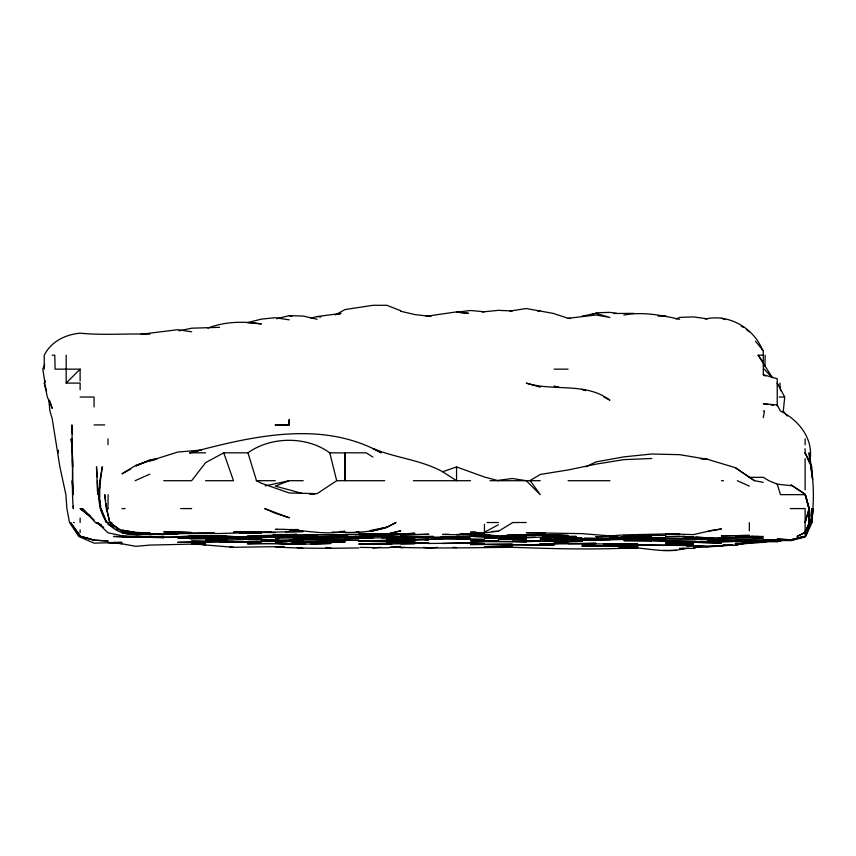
<?xml version="1.0" encoding="UTF-8"?>
<svg xmlns="http://www.w3.org/2000/svg" width="856" height="856" viewBox="0 0 856 856"><rect width="100%" height="100%" fill="white"/><g stroke="black" fill="none" stroke-linecap="round" stroke-linejoin="round"><path stroke-width="1.28" d="M585.9 466.755L595.979 461.908L623.863 456.869L651.748 454.012L679.632 454.664L707.516 459.308L735.4 467.708L749.342 477.338L763.285 477.316L768.816 480.698L777.227 484.164L780.479 494.64L805.111 494.64L809.091 508.582L809.081 522.524L808.867 508.582L805.368 494.64L809.091 508.582L805.111 522.524L805.111 536.466M108.006 508.582L106.722 508.582L108.006 508.582L108.091 494.64M764.932 366.625L765.178 355.208M58.39 452.813L58.486 450.277M810.578 522.524L810.793 519.988M811.092 516.179L811.713 508.582L810.974 522.524L805.368 536.466M99.713 487.032C94.984 516.008 111.601 538.028 142.224 534.454L135.89 534.529L121.948 532.828M99.949 484.496L102.281 466.755L99.885 480.698L99.029 494.64L99.767 480.698L99.724 498.438M783.315 410.976L784.717 397.034L777.227 383.092L777.922 385.628M288.483 424.918L289.253 419.365L289.253 424.918L275.311 424.94L289.253 424.918M763.285 417.685L764.472 410.976L763.285 410.976M805.111 522.524L809.188 508.582L805.218 494.64M45.133 380.77L44.309 383.092L47.348 397.034L52.237 408.333L49.755 400.801M44.715 364.506L42.8 369.15L44.983 383.092L44.309 383.092L46.609 390.7M806.609 531.908L809.091 526.044M809.166 517.452L808.867 508.582L809.669 522.524L805.111 532.464L797.043 536.466L805.111 532.411L809.327 522.524M805.667 536.466L812.034 522.524L812.986 508.582L811.606 522.524C813.778 504.045 814.409 485.085 810.803 466.755L812.622 479.424L811.777 466.755L805.111 452.813L811.349 466.755L809.102 452.813L809.605 460.41M805.111 532.411L809.669 522.524M66.18 383.092L80.122 369.15L66.18 369.15L66.18 383.092L80.122 383.092L80.122 389.822M335.306 314.933L345.022 309.562L372.906 305.325L386.848 305.271L400.79 310.792M384.74 480.698L336.697 480.698L317.137 493.645L289.253 492.992L261.369 483.223L256.511 480.698L247.951 452.813L223.726 452.813L205.601 462.647L191.658 480.698L163.774 480.698M498.385 531.319L512.327 522.77M247.951 452.813C271.084 436.25 306.705 436.025 329.763 452.813L345.022 452.942M529.821 480.698L540.211 474.459L568.095 469.965L595.979 464.145L623.863 459.629L651.748 458.484M130.668 469.109L121.948 473.828L135.89 465.29L149.832 460.442L135.89 465.921L149.832 459.865L157.44 458.709M498.385 524.771L484.443 532.197L484.443 524.396M591.464 314.58L593.818 313.382M149.832 474.128L135.109 480.698M338.815 314.42L341.02 313.382L317.137 316.57L310.803 318.132M676.144 319.053L679.632 317.416L693.574 316.902L707.516 318.86M697.062 546.781L693.574 548.407L679.632 548.3M697.062 546.599L693.574 548.161L698.646 546.695L693.574 547.23L707.516 547.123M303.195 480.698L289.146 480.698L275.311 486.101L301.922 493.334M783.037 539.558L777.227 541.773L735.4 541.281L765.82 541.495M779.548 540.725L777.227 541.581L784.834 539.804M705.194 319.074C728.788 313.435 754.072 328.126 762.685 350.553M205.601 452.813L189.647 452.813C251.482 436.421 321.845 419.461 381.188 452.813L372.906 448.49C395.622 458.056 421.002 459.79 442.616 471.742L456.558 466.948L484.443 477.017L498.385 480.698M207.89 328.105C224.957 321.46 243.457 321.15 261.369 323.921L247.427 322.648L261.369 319.117L275.311 317.704L289.253 319.855M509.994 311.049L526.269 308.545L553.201 313.382L568.095 318.314L570.631 318.496M791.169 540.2L794.957 538.959M721.458 546.032L725.267 544.801L721.458 545.946L732.864 544.865M791.169 540.147L794.957 538.916M684.704 548.439C663.218 554.699 640.748 545.368 618.792 547.926M791.169 539.858L803.591 536.466L791.169 539.836L777.227 539.023L791.169 539.858L805.111 536.669M683.43 548.257L679.632 549.274L688.502 548.268M805.111 536.947L791.169 540.618L735.4 539.997L784.834 540.339L763.285 540.714L773.428 540.553M537.707 311.156L540.211 310.514M744.271 543.046L735.4 545.293L721.458 545.561L731.602 544.876M697.383 546.652L693.574 547.594L701.182 546.481M276.574 318.721L289.253 315.65L303.195 316.057L317.137 319.245M482.024 311.98L498.385 310.343L512.327 310.974M707.516 531.405L693.574 534.604L665.69 533.802L673.298 533.705M154.904 459.736L149.832 460.87L177.716 452.054L201.62 450.042M289.146 480.698L265.167 485.898M743.008 543.175L735.4 544.887L746.807 543.121M178.979 330.844L191.658 328.201L219.543 327.324M426.138 316.281L456.558 311.894L468.607 313.382L456.558 312.205L470.5 310.503L484.443 311.777M582.037 316.153L595.979 313.382L609.921 317.458L595.979 314.987L568.095 318.314M189.647 452.813L198.239 451.144M768.356 541.452L763.285 542.394L749.342 542.533L756.95 542.287M275.675 536.466L284.342 536.445L247.427 537.525L275.311 536.53L266.719 536.466L289.253 537.472L303.195 537.012L299.525 536.862M707.516 531.48L721.458 528.955L708.789 530.827M626.399 547.444L623.863 547.872L637.806 547.54C595.969 549.98 554.164 548.803 512.327 547.294C471.795 547.669 431.156 548.696 390.646 547.059M745.544 543.196L735.4 544.427L762.022 542.308M140.962 334.279L177.716 329.699L191.658 331.796M623.863 315.019C642.524 311.498 661.399 315.222 679.632 319.309M498.385 480.323L512.327 478.504L526.269 480.698L540.211 494.64L530.281 480.698M400.79 547.797L404.588 547.38M225.877 535.631C188.459 536.445 151.212 538.37 113.762 536.466L135.89 536.883M400.79 546.385L386.848 547.819L360.226 547.391M372.906 548.065L380.513 547.359M159.965 533.716L149.832 534.625L135.89 534.529M707.516 547.038L721.458 545.796L707.516 546.385L685.966 545.657M787.37 540.286L789.906 539.943L787.37 540.029M462.379 536.466L470.5 536.359L442.616 536.894L476.835 536.166M189.861 536.466L177.716 536.68L205.601 535.631L191.658 535.77L219.543 535.706L233.485 536.669M251.225 538.873L275.311 540.318C252.103 537.429 228.873 541.142 205.601 540.179L227.15 539.708L219.543 540.168M437.544 547.38L428.674 548.022L423.602 547.38M158.702 533.727L149.832 534.347L163.774 534.593L151.095 533.748M291.789 542.95L303.195 542.169L289.253 543.464L247.427 543.806C275.322 542.747 303.174 545.079 331.079 543.432L310.803 543.849M175.18 536.851L247.427 536.915L274.038 535.439M545.283 532.86L526.269 532.721L582.037 533.63L609.921 535.92L623.863 534.904L679.632 533.63L677.096 533.663M554.153 536.337L552.152 536.466L576.12 536.466L557.342 536.466L568.095 536.552M298.305 537.097L317.137 537.654L358.964 536.466L355.165 536.295M239.819 532.732L303.195 531.523L285.455 531.801M188.609 536.466L191.658 536.295M272.775 535.171L296.861 534.476L275.311 534.561M275.311 535.139L296.861 534.476M428.674 539.259L386.848 540.072L442.616 539.002L400.79 539.965L404.588 539.729M475.572 531.993L470.5 532.25L484.443 532.86L498.385 531.255L492.05 531.383M752.242 536.466L735.4 536.765L748.112 536.273M299.397 539.708L289.253 540.2L331.079 539.836L275.311 538.82L279.11 538.788M784.834 540.147L763.285 540.082M242.355 532.025L233.485 532.432L252.499 531.983M339.95 531.555L345.022 531.319C321.813 536.006 298.669 528.248 275.311 529.404L277.847 529.404M371.643 533.695L358.964 534.294L386.848 534.294L400.79 530.806L386.848 534.069L358.964 533.523L370.37 533.609M284.181 535.428L331.079 537.129L346.081 536.466L331.079 536.466L334.878 536.295M331.079 537.129L345.022 536.466L372.906 536.765L331.079 537.129L310.375 536.466L317.137 536.38M261.369 541.324L275.311 540.66L303.195 541.217L261.369 541.131L275.311 540.66L233.485 541.998L257.57 541.431M191.658 543.806L233.485 547.305L284.181 546.535M337.414 536.177L341.223 536.006M276.97 536.466L280.65 536.305M507.255 534.925L540.211 534.561L498.385 535.813L484.443 535.246L489.514 535.246M238.556 539.087L243.618 538.873M542.747 536.947L554.153 536.466L526.269 537.825L498.385 536.926L512.327 537.033M641.604 536.166L651.748 535.738L637.806 536.466L623.863 535.931L634.007 536.22M721.458 545.796L707.516 546.385L693.574 545.7M271.512 532.015L219.543 533.513L168.846 533.598M317.137 536.423L289.51 536.466L303.195 535.642L313.339 536.177M658.082 316.185L665.69 315.918M331.079 542.233L345.022 541.72L303.195 541.998L345.022 541.88L331.079 542.126M665.69 535.396L637.806 535.546L644.14 535.428M570.631 540.478L609.921 539.74L554.153 540.489L560.487 540.521M255.035 531.897L261.369 531.683L233.485 532.304L275.311 532.603M261.369 535.824L303.195 535.899M386.848 543.164L358.964 543.817M595.979 312.804L609.921 312.354L616.78 313.382M331.079 536.915L345.022 536.466M323.472 537.129L303.195 537.129M305.731 543.999L275.311 543.346L303.195 544.255M665.69 536.862L679.632 536.284L692.376 536.969M583.311 539.558L623.863 538.007L595.979 539.13L609.921 538.531L623.863 539.216L582.037 538.905L568.095 538.028L573.167 537.996M582.037 543.688L595.979 543.293L540.211 543.688L582.037 543.678L568.095 543.688M298.123 529.49L289.253 529.725L298.123 529.982L290.516 529.436M233.485 536.83L257.934 536.466M312.065 539.312L331.079 538.959L293.052 538.841M550.355 537.996L540.211 538.242L568.095 537.953L564.297 537.942M360.226 534.454L395.718 533.716M400.79 536.905L433.297 536.466L386.848 537.033L414.732 536.594M369.107 537.996L358.964 538.231L418.531 537.129M442.616 543.485L456.558 543.164L428.674 543.485M679.632 542.586L693.574 542.265L665.69 542.79L693.574 542.308L721.458 543.079L694.847 542.276M787.37 540.243L789.906 540.179M214.471 532.849C183.644 532.111 152.55 536.68 121.948 531.726L130.818 532.56M220.805 538.617L233.485 538.36L191.658 538.938L186.587 538.039M448.951 534.326L442.616 534.454L456.558 534.743L484.443 533.577L456.558 534.583L470.5 534.144L460.368 534.165M391.92 543.999L358.964 544.309L414.732 543.624L400.79 543.827M233.485 536.466L214.257 536.316M526.269 535.128L552.89 534.572L540.211 534.882L568.095 535.503L554.153 534.54M535.139 537.14L518.661 537.151M370.37 530.527L386.848 527.157L396.018 522.524L386.848 527.317L372.906 530.806L370.37 530.784L372.906 530.806L386.848 527.232C369.353 533.01 350.564 532.849 332.342 532.025M492.05 536.273L480.644 536.273M358.964 547.947C331.037 548.311 303.163 548.696 275.311 546.963M627.662 537.108L637.806 536.98L609.921 537.076L617.529 537.119M707.516 538.542L637.806 538.702L721.458 539.291L713.851 538.884M408.398 533.566L414.732 533.491L400.79 533.994L414.732 533.352L400.79 534.326L375.442 533.705M348.82 537.964L358.964 538.488L345.022 538.21L372.906 538.06L345.022 538.841L303.195 538.135L331.079 537.996M428.674 537.354L470.5 538.189L442.616 537.215L381.776 537.857M651.748 538.756L637.806 538.189L665.69 538.114L623.863 538.274L665.69 538.595M243.618 541.42L219.543 541.869L261.369 541.955L248.689 541.441M679.632 536.466L665.69 536.552L693.574 536.808L682.746 536.466L707.516 537.825L696.11 537.172M442.616 539.087L484.443 539.473L456.558 538.98L470.5 539.162M121.948 536.541C145.231 535.984 168.407 538.734 191.658 536.466L177.716 537.632L191.658 538.467L187.849 537.921M595.979 543.785L582.037 543.849L637.806 544.095L603.587 543.999M286.717 543.132L275.311 543.175L289.253 543.988M470.5 534.893L498.385 535.813L484.443 534.872M576.965 539.601L568.095 539.622L609.921 538.531L584.573 538.028M634.071 313.382L613.72 313.478M52.237 355.208L54.795 355.208L55.105 369.15L65.709 369.15M772.465 377.731L758.116 355.208L763.285 355.208M554.153 369.15L568.095 369.15M80.122 397.034L94.064 397.034L94.064 406.878M779.206 397.034L784.117 397.034M94.064 424.918L104.753 424.918M205.601 480.698L233.485 480.698L223.726 452.813M256.297 480.698L275.311 480.698M413.384 480.698L470.479 480.698M490.049 480.698L540.211 480.698M568.095 480.698L609.921 480.698M721.458 480.698L723.47 480.698M121.948 508.582L125.062 508.582M180.616 508.582L191.658 508.582M790.227 508.582L805.111 508.582L805.111 521.689M73.456 522.524L74.312 522.524M108.006 522.524L111.911 522.524M487.15 522.524L498.385 522.524M512.776 522.524L526.269 522.524M749.342 536.466L763.285 536.466M663.347 550.408L676.261 550.408M356.428 534.486L345.022 534.465L400.79 534.262L379.24 533.716M308.267 534.572L345.022 535.15C312.461 533.866 279.933 535.375 247.427 535.813M535.139 544.833L554.153 545.176L512.327 544.748L530.067 544.726M621.328 537.14L651.748 537.953L641.604 537.183M526.269 544.855L554.153 544.213L526.269 544.812M239.819 532.86L261.369 533.363L241.092 532.86M282.919 535.428L289.253 535.481M677.096 545.368L651.748 545.133L693.574 545.55L685.966 545.55L689.775 545.614M414.732 539.719L428.674 539.901L424.876 539.719M247.427 539.055L261.369 539.269M356.428 531.833L358.964 531.876L356.428 531.918M440.08 537.14L442.616 537.183M217.007 538.595L199.266 537.975M428.674 542.758L386.848 542.34L428.674 542.918L400.79 542.169L414.732 542.469M751.718 536.295L758.855 536.466M502.279 536.273L526.269 537.087L473.807 536.466L484.443 537.022L498.385 536.776L470.5 535.984M696.11 541.324L651.748 540.65L721.458 542.051L735.4 541.399L699.908 541.409M191.658 540.692L219.543 541.377M149.832 334.236C126.592 333.348 103.33 335.488 80.122 333.177C65.441 334.503 51.06 341.565 44.245 355.208L44.245 369.15M317.137 538.157L331.079 538.563M304.458 534.583L317.137 534.979L305.731 534.572M163.774 533.748L177.716 534.187L170.109 533.748M154.904 536.626L149.832 536.466L154.904 536.808M191.658 543.346L205.601 543.806L149.832 545.079L135.89 546.342L114.34 542.394M560.487 539.622L540.211 539.376L568.095 539.922L563.023 539.719M452.76 547.412L456.558 547.572M345.022 535.835L347.557 535.952M712.588 537.707L693.574 537.718L763.285 538.082L749.342 537.472L718.922 538.017M309.53 494.073L314.601 494.351M700.882 458.912L707.516 459.308M94.064 540.147L81.245 536.466L94.064 540.136L108.006 541.013L94.064 540.136L80.453 536.466L70.545 522.524L80.122 535.663M251.225 532.036L261.369 532.678M159.965 537.14L163.774 537.397L161.174 537.087M317.137 316.57L320.936 316.966M777.227 484.164L791.169 485.662L791.169 484.86L805.111 494.222L791.169 485.192M428.674 316.185L414.732 314.559L400.79 311.263M326.008 547.391L331.079 548.129M768.356 404.503L763.285 403.732L777.227 404.963L780.34 410.976C798.883 420.253 813.617 438.561 810.022 460.41M770.892 404.888L773.428 405.273M296.861 547.487L303.195 548.482M159.869 537.087L163.774 537.707L135.89 537.033L121.948 535.717L108.006 532.807L97.263 522.524L101.554 525.541M181.515 537.14L184.051 537.589M229.686 546.642L233.485 547.305M749.342 477.338L754.543 480.698L763.285 482.324M428.674 315.768L431.21 316.271M119.412 543.164L121.948 543.667L108.006 542.586L121.948 542.394L94.064 543.143L78.763 536.466L69.518 522.524L66.896 508.582L65.891 494.64L59.867 466.755L52.237 418.884L49.916 410.976L48.771 399.57M559.225 387.329L554.153 386.206L557.952 387.244M200.529 543.892L205.601 545.165M763.285 362.58L763.285 374.725L777.227 378.726L777.227 405.851M540.211 387.169L526.269 383.092C553.383 391.684 585.729 381.83 609.921 400.201L603.919 397.034M289.253 315.65L291.789 316.442M721.458 318.197L724.946 319.577M101.136 524.814L95.423 522.524L82.433 508.582L94.064 520.041L80.411 508.582L89.859 515.879M99.681 524.033L96.107 522.524L103.683 527.317M741.21 326.296L743.543 327.324M737.358 480.698L749.342 486.101M116.138 528.527L118.46 529.757M109.161 524.461L112.65 526.408M763.285 374.725L765.435 376.019M372.906 457.072L366.208 452.813L345.022 452.813L345.022 480.698L344.722 452.813M442.616 471.742L456.558 480.698L456.558 466.948M735.4 467.708L754.543 480.698M80.122 508.582L90.073 516.125M746.443 329.592L749.342 331.861M764.248 369.15L772.037 377.517M755.484 341.266L763.285 350.703L763.285 362.238L758.116 355.208M783.229 410.976L787.199 416.016M100.73 508.582L106.733 522.524M101.019 508.582L106.347 522.524L100.633 508.582L98.782 494.64L100.612 506.046M329.763 452.813L336.697 480.698M107.032 509.823L109.814 522.524L121.948 531.234L109.846 522.524L106.272 508.582L104.71 494.64L105.652 500.974M106.026 503.51L106.593 507.308M99.97 500.974L100.601 507.308M72.279 451.54L71.166 438.871C73.948 462.005 71.219 485.395 73.284 508.582L73.274 506.046M779.902 383.092L780.533 390.7M73.199 494.64L72.268 480.698L72.942 494.64L72.204 438.871L72.343 449.004M97.145 476.888L96.514 466.755L97.68 494.64L97.381 480.698M72.332 433.799L71.904 424.918L72.589 466.755L72.418 459.148M805.111 438.871L805.111 444.853M805.111 448.726L805.111 453.766M805.111 458.666L805.111 489.814M749.342 522.642L749.342 530.848M108.006 438.871L108.006 444.671M80.122 369.15L80.122 380.963M80.122 518.03L80.122 522.524M80.122 529.875L80.122 532.582M66.18 355.208L66.18 368.604M738.889 543.924L735.4 545.336L738.889 543.892M753.152 542.351L749.342 543.325L735.4 543.367L749.342 543.325L753.152 542.34M651.748 535.449L637.806 536.573L623.863 535.899L637.806 536.466L651.748 535.449M612.864 536.466L595.979 536.701L612.864 536.466M414.732 538.884L400.79 539.655L386.848 539.355L414.732 538.884M233.485 541.495L177.716 542.33L233.485 541.495M428.674 534.272L400.79 534.968L428.674 534.272M568.095 543.068L540.211 543.967L568.095 543.068M233.485 537.557L219.543 538.178L177.716 537.729L261.369 537.985L219.543 538.146L233.485 537.557M386.848 535.888L372.906 536.466L386.848 535.899L400.79 536.466L386.848 535.888M749.342 535.407L721.458 535.91L749.342 535.407M512.327 545.893L484.443 546.652L512.327 545.893M386.848 540.414L358.964 541.056L386.848 540.414M191.658 536.466L177.716 536.915L191.658 536.466M540.211 540.81L512.327 541.324L540.211 540.81M498.385 537.6L484.443 538.017L526.269 538.028L498.385 537.6M512.327 544.223L470.5 544.512L512.327 544.223M554.153 541.056L526.269 541.506L554.153 541.056M582.037 541.334L554.153 541.784L582.037 541.334M386.848 541.024L358.964 541.431L386.848 541.024M784.834 540.318L777.227 540.51L784.834 540.307M414.732 541.495L386.848 541.42L414.732 541.495M637.806 539.205L609.921 539.601L637.806 539.205M651.748 544.994L623.863 545.219L651.748 544.994M247.427 538.082L233.485 538.264L247.427 538.103M526.269 539.194L498.385 539.43L526.269 539.194M470.5 542.832L456.558 542.961L484.443 543.367L470.5 542.832M484.443 540.767L470.5 540.853L498.385 541.056L484.443 540.767M637.806 546.064L582.037 546.085L637.806 546.064M568.095 537.461L554.153 537.525L582.037 538.06L568.095 537.461M512.327 541.452L484.443 541.484L526.269 541.859L512.327 541.452M345.022 540.232L331.079 540.254L358.964 540.414L345.022 540.232M637.806 540.66L623.863 540.65L651.748 540.821L637.806 540.66M679.632 543.635L665.69 543.635L693.574 543.967L679.632 543.646M331.079 540.66L317.137 540.65L345.022 541.078L331.079 540.66M177.716 531.918L163.774 531.801L191.658 532.55L177.716 531.918M735.4 540.264L707.516 539.943L735.4 540.264M456.558 537.696L442.616 537.557L456.558 537.729M149.832 532.849L135.89 532.496L121.948 530.174L135.89 532.496L149.832 532.849M205.601 542.383L191.658 542.009L205.601 542.383M372.906 535.139L358.964 534.754L386.848 535.738L372.906 535.139M651.748 540.093L637.806 539.601L665.69 540.682L651.748 540.082M289.253 517.741L275.311 513.311L264.718 508.582L289.253 517.741M585.525 390.571L582.037 389.362L585.525 390.593M113.816 527.264L108.006 524.214L113.816 527.296"/></g></svg>
